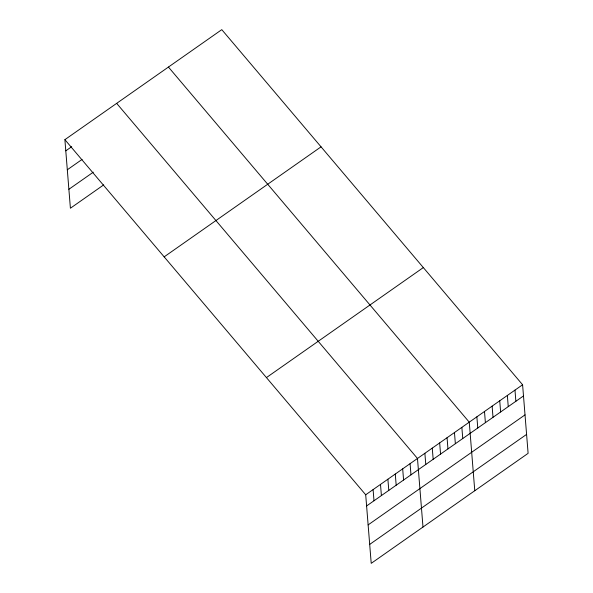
<?xml version="1.0" encoding="UTF-8"?>
<svg xmlns="http://www.w3.org/2000/svg" width="593" height="593" viewBox="0 0 593 593"><rect width="100%" height="100%" fill="white"/><g stroke="black" fill="none" stroke-linecap="round" stroke-linejoin="round"><path stroke-width="0.89" d="M64.889 139.666L221.782 29.65L522.596 384.768L528.111 453.334L371.218 563.35L365.703 494.784L64.889 139.666L70.404 208.232L103.686 184.897M65.786 150.837L71.701 146.686M67.313 169.776L82.101 159.406M68.877 189.293L93.286 172.178M164.157 256.858L321.05 146.842M266.435 377.593L423.328 267.576M365.703 494.784L522.596 384.768M366.6 505.955L523.493 395.939M368.127 524.894L525.02 414.878M369.698 544.411L526.591 434.395M168.434 67.053L469.256 422.172L474.771 490.737M116.665 103.36L417.479 458.478L422.994 527.044M514.976 390.112L515.873 401.283M507.356 395.457L508.253 406.628M499.736 400.801L500.633 411.965M492.116 406.138L493.013 417.309M484.496 411.483L485.393 422.653M476.876 416.827L477.773 427.998M461.858 427.36L462.755 438.531M454.46 432.542L455.357 443.712M447.063 437.73L447.96 448.901M439.665 442.919L440.562 454.09M432.267 448.108L433.172 459.271M424.877 453.289L425.774 464.46M410.082 463.667L410.979 474.837M402.684 468.848L403.581 480.019M395.286 474.037L396.183 485.207M387.889 479.226L388.793 490.396M380.498 484.407L381.395 495.578M373.101 489.596L373.998 500.766"/></g></svg>
